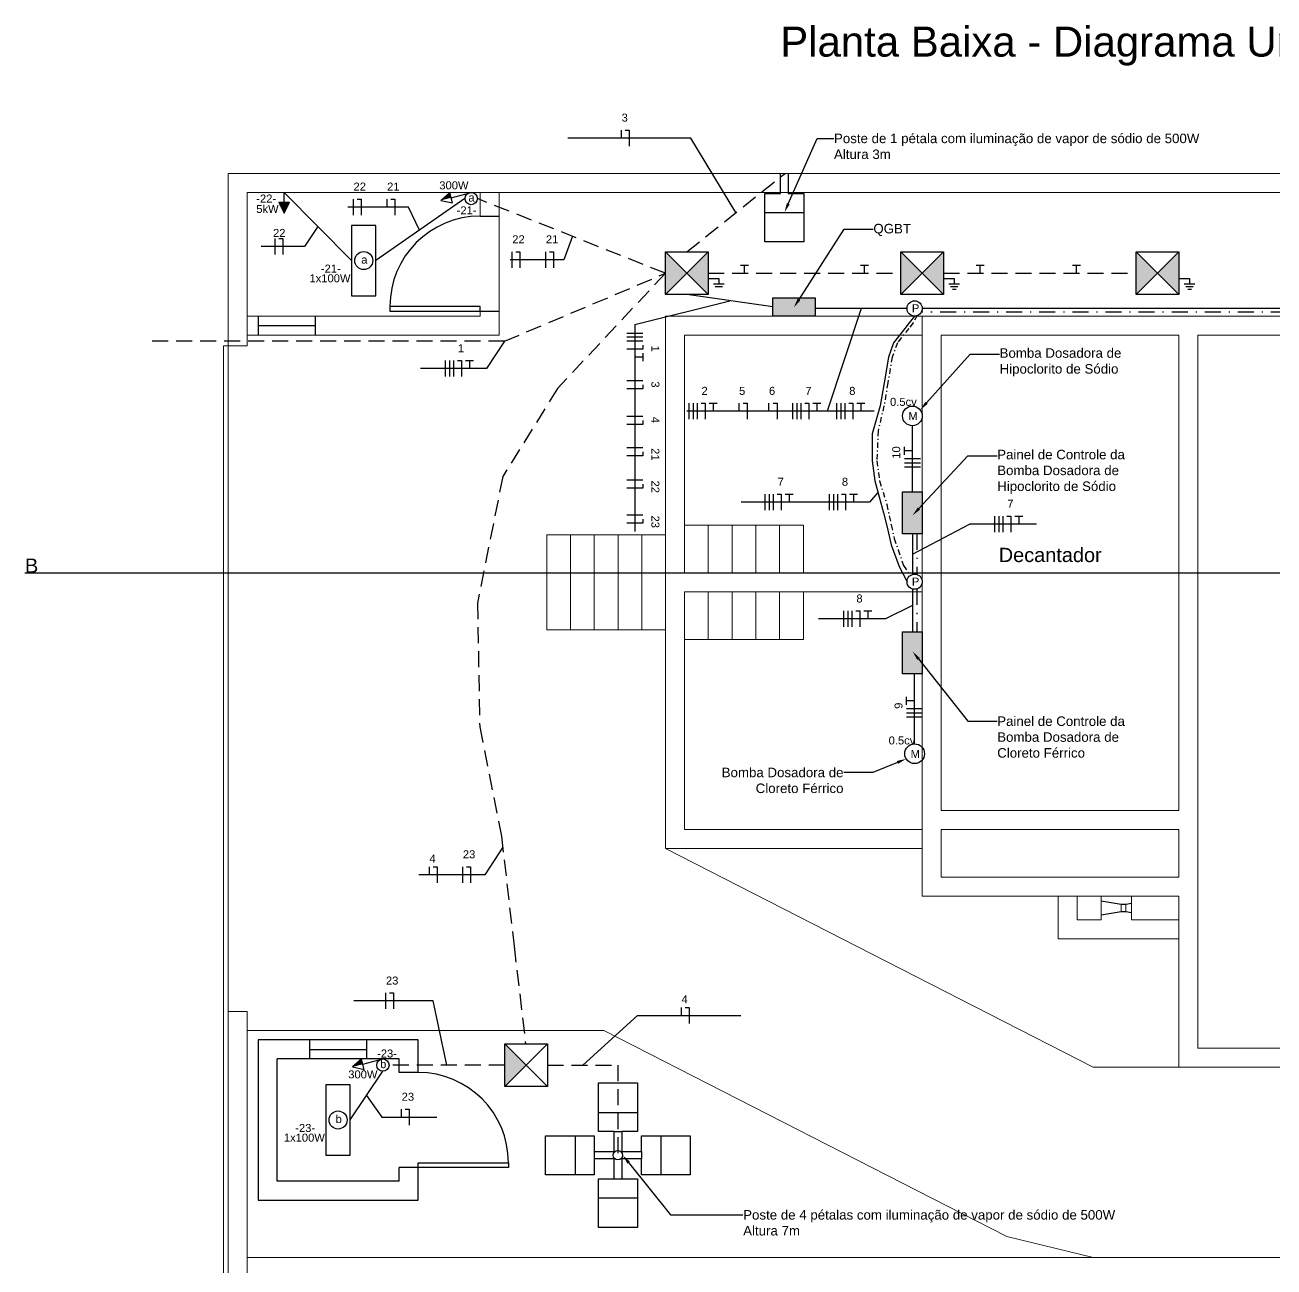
# Model space of a CAD drawing. Header units: millimetres. Extents: x -9869 to 1689, y 100 to 694.
# Drawn here: x 1189.5 to 1306.6, y 532 to 648.3 of the extents above; entities that cross this region are included whole.
import ezdxf
from ezdxf import colors
from ezdxf.entities.mleader import LeaderData, LeaderLine
from ezdxf.math import Vec2, Vec3

# ---------------------------------------------------------------- set-up
doc = ezdxf.new("R2010")
doc.units = ezdxf.units.MM
doc.linetypes.add('DASHED', pattern=[0.75, 0.5, -0.25])
doc.linetypes.add('SGC_DASHDOT', pattern=[1, 0.5, -0.25, 0, -0.25])
for name, color, linetype, lineweight in [('Aço 1020', 6, 'Continuous', 9), ('COTAS', 5, 'Continuous', 5), ('DIVERSOS', 1, 'Continuous', 9), ('PAREDE', 7, 'Continuous', 9)]:
    doc.layers.add(name, color=color, linetype=linetype, lineweight=lineweight)
doc.layers.add('EXTERN', color=7, linetype='Continuous')
doc.layers.add('EXTERN-I', color=251, linetype='Continuous')
doc.styles.get("Standard").update_dxf_attribs({"font": 'Arial.ttf'})

msp = doc.modelspace()

# ---------------------------------------------------------------- hatches: boundary and pattern name
h = msp.add_hatch(color=2)
h.dxf.hatch_style = 1
h.paths.add_polyline_path([(1229.359, 632.659), (1228.52, 631.919), (1229.487, 632.176)])
h = msp.add_hatch(color=2)
h.dxf.hatch_style = 1
h.paths.add_polyline_path([(1214.331, 631.741), (1213.331, 631.741), (1213.831, 630.741)])
h = msp.add_hatch(color=2)
h.dxf.hatch_style = 1
h.paths.add_polyline_path([(1251.563, 625.093), (1249.563, 627.093), (1249.563, 623.093)])
h.paths.add_polyline_path([(1253.563, 623.093), (1253.563, 627.093), (1251.563, 625.093)])
h.paths.add_polyline_path([(1271.61, 623.093), (1273.61, 625.093), (1271.61, 627.093)])
h.paths.add_polyline_path([(1273.61, 625.093), (1275.61, 623.093), (1275.61, 627.093)])
h.paths.add_polyline_path([(1295.657, 625.093), (1293.657, 627.093), (1293.657, 623.093)])
h.paths.add_polyline_path([(1295.657, 625.093), (1297.657, 623.093), (1297.657, 627.093)])
h = msp.add_hatch(color=2)
h.dxf.hatch_style = 1
h.paths.add_polyline_path([(1259.606, 622.809), (1259.606, 621.093), (1263.568, 621.093), (1263.568, 622.809)])
h = msp.add_hatch(color=2)
h.dxf.hatch_style = 1
h.paths.add_polyline_path([(1352.531, 577.443), (1352.531, 574.925), (1359.14, 574.925), (1359.14, 577.443)])
h.paths.add_polyline_path([(1349.706, 611.191), (1351.982, 611.191), (1351.982, 617.756), (1349.706, 617.756)])
h.paths.add_polyline_path([(1271.765, 600.699), (1273.61, 600.699), (1273.61, 604.633), (1271.765, 604.633)])
h.paths.add_polyline_path([(1273.61, 591.523), (1271.765, 591.523), (1271.765, 587.589), (1273.61, 587.589)])
h.paths.add_polyline_path([(1344.86, 548.723), (1344.86, 550.734), (1338.626, 550.734), (1338.626, 548.723)])
h = msp.add_hatch(color=2)
h.dxf.hatch_style = 1
h.paths.add_polyline_path([(1236.501, 550.939), (1234.501, 552.939), (1234.501, 548.939)])
h = msp.add_hatch(color=2)
h.dxf.hatch_style = 1
h.paths.add_polyline_path([(1221.085, 551.506), (1220.247, 550.766), (1221.213, 551.023)])

# ---------------------------------------------------------------- linework, layer by layer
at = {"color": 2}
for p, q in [((1245.411, 638.511), (1245.411, 637.761)), ((1245.786, 638.511), (1246.161, 638.511)), ((1246.161, 638.511), (1246.161, 637.011)), ((1251.927, 637.761), (1240.396, 637.761)), ((1256.163, 630.773), (1251.927, 637.761)), ((1213.831, 631.741), (1213.831, 632.671)), ((1220.148, 626.281), (1213.831, 632.671)), ((1220.289, 632.052), (1220.289, 630.552)), ((1220.664, 632.052), (1221.039, 632.052)), ((1221.039, 632.052), (1221.039, 630.552)), ((1230.773, 632.092), (1222.424, 626.281)), ((1223.438, 632.052), (1223.438, 631.302)), ((1223.813, 632.052), (1224.188, 632.052)), ((1224.188, 632.052), (1224.188, 630.552)), ((1229.359, 632.659), (1228.52, 631.919)), ((1229.615, 631.693), (1229.359, 632.659)), ((1229.487, 632.176), (1231.353, 632.671)), ((1213.331, 631.741), (1214.331, 631.741)), ((1213.331, 631.741), (1213.831, 630.741)), ((1213.831, 630.741), (1214.331, 631.741)), ((1225.496, 631.302), (1219.785, 631.302)), ((1226.505, 629.121), (1225.496, 631.302)), ((1228.52, 631.919), (1229.615, 631.693)), ((1216.99, 629.476), (1215.743, 627.613)), ((1240.833, 628.558), (1240.029, 626.367)), ((1215.743, 627.613), (1211.678, 627.613)), ((1212.96, 628.363), (1212.96, 626.863)), ((1213.335, 628.363), (1213.71, 628.363)), ((1213.71, 628.363), (1213.71, 626.863)), ((1240.029, 626.367), (1235.002, 626.367)), ((1235.165, 627.117), (1235.165, 625.617)), ((1235.54, 627.117), (1235.915, 627.117)), ((1235.915, 627.117), (1235.915, 625.617)), ((1238.314, 627.117), (1238.314, 625.617)), ((1238.689, 627.117), (1239.064, 627.117)), ((1239.064, 627.117), (1239.064, 625.617)), ((1253.563, 627.093), (1249.563, 623.093)), ((1249.563, 627.093), (1253.563, 623.093)), ((1275.61, 627.093), (1271.61, 623.093)), ((1271.61, 627.093), (1275.61, 623.093)), ((1297.657, 627.093), (1293.657, 623.093)), ((1293.657, 627.093), (1297.657, 623.093)), ((1256.58, 625.843), (1256.955, 625.843)), ((1256.955, 625.093), (1256.955, 625.843)), ((1256.955, 625.843), (1257.33, 625.843)), ((1267.833, 625.843), (1268.208, 625.843)), ((1268.208, 625.093), (1268.208, 625.843)), ((1268.208, 625.843), (1268.583, 625.843)), ((1278.679, 625.843), (1279.054, 625.843)), ((1279.054, 625.093), (1279.054, 625.843)), ((1279.054, 625.843), (1279.429, 625.843)), ((1287.678, 625.843), (1288.053, 625.843)), ((1288.053, 625.093), (1288.053, 625.843)), ((1288.053, 625.843), (1288.428, 625.843)), ((1253.563, 624.593), (1254.563, 624.593)), ((1254.063, 624.093), (1255.063, 624.093)), ((1254.228, 623.843), (1254.898, 623.843)), ((1254.563, 624.593), (1254.563, 624.093)), ((1275.61, 624.593), (1276.61, 624.593)), ((1276.11, 624.093), (1277.11, 624.093)), ((1276.275, 623.843), (1276.945, 623.843)), ((1276.61, 624.593), (1276.61, 624.093)), ((1297.657, 624.593), (1298.657, 624.593)), ((1298.157, 624.093), (1299.157, 624.093)), ((1298.322, 623.843), (1298.992, 623.843)), ((1298.657, 624.593), (1298.657, 624.093)), ((1259.606, 621.951), (1251.563, 623.093)), ((1276.44, 623.593), (1276.78, 623.593)), ((1298.487, 623.593), (1298.827, 623.593)), ((1246.7, 620.287), (1255.585, 622.522)), ((1272.188, 621.805), (1263.568, 621.805)), ((1267.878, 621.805), (1264.712, 612.17)), ((1338.689, 621.805), (1273.613, 621.805)), ((1246.7, 620.287), (1246.7, 600.916)), ((1245.95, 619.484), (1247.45, 619.484)), ((1247.45, 619.109), (1245.95, 619.109)), ((1234.468, 618.727), (1232.798, 616.166)), ((1247.45, 618.734), (1245.95, 618.734)), ((1247.45, 617.984), (1245.95, 617.984)), ((1247.45, 618.359), (1247.45, 617.984)), ((1228.945, 615.416), (1228.945, 616.916)), ((1229.32, 616.916), (1229.32, 615.416)), ((1229.695, 616.916), (1229.695, 615.416)), ((1230.07, 616.916), (1230.445, 616.916)), ((1230.445, 616.916), (1230.445, 615.416)), ((1230.82, 616.916), (1231.195, 616.916)), ((1231.195, 616.916), (1231.57, 616.916)), ((1231.195, 616.916), (1231.195, 616.168)), ((1247.45, 617.234), (1246.702, 617.234)), ((1247.45, 617.609), (1247.45, 617.234)), ((1247.45, 617.234), (1247.45, 616.859)), ((1232.798, 616.166), (1226.591, 616.166)), ((1247.45, 615.011), (1245.95, 615.011)), ((1247.45, 614.636), (1247.45, 614.261)), ((1247.45, 614.261), (1245.95, 614.261)), ((1269.104, 612.17), (1251.559, 612.17)), ((1251.77, 611.42), (1251.77, 612.92)), ((1252.145, 612.92), (1252.145, 611.42)), ((1252.52, 612.92), (1252.52, 611.42)), ((1252.895, 612.92), (1253.27, 612.92)), ((1253.27, 612.92), (1253.27, 611.42)), ((1253.645, 612.92), (1254.02, 612.92)), ((1254.02, 612.92), (1254.395, 612.92)), ((1254.02, 612.92), (1254.02, 612.172)), ((1256.454, 612.189), (1256.454, 612.92)), ((1256.829, 612.92), (1257.204, 612.92)), ((1257.204, 612.92), (1257.204, 611.42)), ((1259.256, 612.189), (1259.256, 612.92)), ((1259.631, 612.92), (1260.006, 612.92)), ((1260.006, 612.92), (1260.006, 611.42)), ((1261.492, 611.418), (1261.492, 612.918)), ((1261.867, 612.918), (1261.867, 611.418)), ((1262.242, 612.918), (1262.242, 611.418)), ((1262.617, 612.918), (1262.992, 612.918)), ((1262.992, 612.918), (1262.992, 611.418)), ((1263.367, 612.918), (1263.742, 612.918)), ((1263.742, 612.918), (1264.117, 612.918)), ((1263.742, 612.918), (1263.742, 612.17)), ((1265.609, 611.42), (1265.609, 612.92)), ((1265.984, 612.92), (1265.984, 611.42)), ((1266.359, 612.92), (1266.359, 611.42)), ((1266.734, 612.92), (1267.109, 612.92)), ((1267.109, 612.92), (1267.109, 611.42)), ((1267.484, 612.92), (1267.859, 612.92)), ((1267.859, 612.92), (1268.234, 612.92)), ((1267.859, 612.92), (1267.859, 612.172)), ((1247.45, 611.696), (1245.95, 611.696)), ((1247.45, 610.946), (1245.95, 610.946)), ((1247.45, 611.321), (1247.45, 610.946)), ((1272.688, 604.633), (1272.688, 610.818)), ((1247.45, 608.757), (1245.95, 608.757)), ((1271.938, 608.476), (1271.938, 608.851)), ((1247.45, 608.007), (1245.95, 608.007)), ((1247.45, 608.382), (1247.45, 608.007)), ((1271.938, 608.101), (1271.938, 608.476)), ((1272.688, 608.476), (1271.938, 608.476)), ((1273.438, 607.726), (1271.938, 607.726)), ((1271.938, 607.351), (1273.438, 607.351)), ((1271.938, 606.976), (1273.438, 606.976)), ((1247.45, 605.724), (1245.95, 605.724)), ((1247.45, 605.349), (1247.45, 604.974)), ((1247.45, 604.974), (1245.95, 604.974)), ((1258.897, 602.909), (1258.897, 604.409)), ((1259.272, 604.409), (1259.272, 602.909)), ((1259.647, 604.409), (1259.647, 602.909)), ((1260.022, 604.409), (1260.397, 604.409)), ((1260.397, 604.409), (1260.397, 602.909)), ((1260.772, 604.409), (1261.147, 604.409)), ((1261.147, 604.409), (1261.522, 604.409)), ((1261.147, 604.409), (1261.147, 603.661)), ((1264.919, 602.909), (1264.919, 604.409)), ((1265.294, 604.409), (1265.294, 602.909)), ((1265.669, 604.409), (1265.669, 602.909)), ((1266.044, 604.409), (1266.419, 604.409)), ((1266.419, 604.409), (1266.419, 602.909)), ((1266.794, 604.409), (1267.169, 604.409)), ((1267.169, 604.409), (1267.544, 604.409)), ((1267.169, 604.409), (1267.169, 603.661)), ((1269.465, 604.57), (1268.687, 603.659)), ((1268.687, 603.659), (1256.642, 603.659)), ((1247.45, 602.444), (1245.95, 602.444)), ((1247.45, 601.694), (1245.95, 601.694)), ((1247.45, 602.069), (1247.45, 601.694)), ((1272.688, 598.795), (1278.027, 601.605)), ((1284.311, 601.605), (1278.027, 601.605)), ((1280.419, 600.855), (1280.419, 602.355)), ((1280.794, 602.355), (1280.794, 600.855)), ((1281.169, 602.355), (1281.169, 600.855)), ((1281.544, 602.355), (1281.919, 602.355)), ((1281.919, 602.355), (1281.919, 600.855)), ((1282.294, 602.355), (1282.669, 602.355)), ((1282.669, 602.355), (1283.044, 602.355)), ((1282.669, 602.355), (1282.669, 601.606)), ((1272.688, 600.699), (1272.688, 596.891)), ((1272.688, 595.531), (1272.688, 591.523)), ((1266.281, 591.975), (1266.281, 593.475)), ((1266.656, 593.475), (1266.656, 591.975)), ((1267.031, 593.475), (1267.031, 591.975)), ((1267.406, 593.475), (1267.781, 593.475)), ((1267.781, 593.475), (1267.781, 591.975)), ((1268.156, 593.475), (1268.531, 593.475)), ((1268.531, 593.475), (1268.906, 593.475)), ((1268.531, 593.475), (1268.531, 592.727)), ((1272.688, 593.98), (1270.173, 592.725)), ((1270.173, 592.725), (1263.889, 592.725)), ((1272.901, 581.022), (1272.901, 587.589)), ((1272.151, 585.055), (1272.151, 585.43)), ((1272.151, 584.68), (1272.151, 585.055)), ((1272.901, 585.055), (1272.151, 585.055)), ((1273.651, 584.305), (1272.151, 584.305)), ((1272.151, 583.93), (1273.651, 583.93)), ((1272.151, 583.555), (1273.651, 583.555)), ((1234.31, 571.335), (1232.64, 568.773)), ((1232.64, 568.773), (1226.433, 568.773)), ((1227.405, 569.523), (1227.405, 568.773)), ((1227.78, 569.523), (1228.155, 569.523)), ((1228.155, 569.523), (1228.155, 568.023)), ((1230.539, 569.523), (1230.539, 568.023)), ((1230.914, 569.523), (1231.289, 569.523)), ((1231.289, 569.523), (1231.289, 568.023)), ((1223.329, 557.695), (1223.329, 556.195)), ((1223.704, 557.695), (1224.079, 557.695)), ((1224.079, 557.695), (1224.079, 556.195)), ((1227.804, 556.945), (1220.354, 556.945)), ((1229.08, 550.939), (1227.804, 556.945)), ((1251.021, 556.349), (1251.021, 555.599)), ((1251.396, 556.349), (1251.771, 556.349)), ((1251.771, 556.349), (1251.771, 554.849)), ((1241.8, 550.939), (1246.923, 555.599)), ((1246.923, 555.599), (1256.618, 555.599)), ((1238.501, 552.939), (1234.501, 548.939)), ((1234.501, 552.939), (1238.501, 548.939)), ((1221.085, 551.506), (1220.247, 550.766)), ((1221.342, 550.539), (1221.085, 551.506)), ((1221.213, 551.023), (1223.079, 551.518)), ((1220.022, 545.799), (1223.079, 550.359)), ((1220.247, 550.766), (1221.342, 550.539)), ((1221.55, 548.079), (1222.978, 546.064)), ((1224.803, 546.814), (1224.803, 546.064)), ((1225.178, 546.814), (1225.553, 546.814)), ((1225.553, 546.814), (1225.553, 545.314)), ((1222.978, 546.064), (1228.128, 546.064))]:
    msp.add_line(p, q, dxfattribs=at)
at = {"color": 2, "linetype": 'DASHED', "ltscale": 3}
for p, q in [((1251.563, 627.093), (1260.763, 634.452)), ((1249.563, 625.093), (1231.932, 632.092)), ((1234.468, 618.727), (1249.563, 625.093)), ((1253.563, 625.093), (1271.61, 625.093)), ((1275.61, 625.093), (1293.657, 625.093)), ((1234.468, 618.727), (1201.321, 618.727)), ((1234.501, 550.939), (1223.658, 550.939)), ((1238.501, 550.939), (1245.099, 550.939)), ((1245.099, 550.939), (1245.099, 542.502))]:
    msp.add_line(p, q, dxfattribs=at)
for p, q in [((1232.196, 630.445), (1233.977, 630.445)), ((1232.196, 621.538), (1233.977, 621.538)), ((1211.391, 621.093), (1211.391, 619.312)), ((1216.735, 621.093), (1216.735, 619.312)), ((1211.391, 620.202), (1216.735, 620.202)), ((1216.212, 553.299), (1216.212, 551.518)), ((1216.212, 552.408), (1221.556, 552.408)), ((1221.556, 553.299), (1221.556, 551.518)), ((1226.384, 550.252), (1224.603, 550.252)), ((1226.384, 541.346), (1224.603, 541.346))]:
    msp.add_line(p, q)
at = {"color": 4, "linetype": 'SGC_DASHDOT', "ltscale": 3}
for p, q in [((1338.783, 621.451), (1273.519, 621.451)), ((1273.12, 600.699), (1273.12, 596.889)), ((1273.12, 595.533), (1273.12, 591.523))]:
    msp.add_line(p, q, dxfattribs=at)
at = {"color": 1}
msp.add_line((1189.548, 597.046), (1400.474, 597.046), dxfattribs=at)
at = {"color": 0}
for p, q in [((1211.384, 553.299), (1211.384, 538.299)), ((1226.384, 553.299), (1211.384, 553.299)), ((1226.384, 550.252), (1226.384, 553.299)), ((1224.603, 551.518), (1213.165, 551.518)), ((1213.165, 540.08), (1213.165, 551.518)), ((1224.603, 550.252), (1224.603, 551.518)), ((1224.603, 540.08), (1224.603, 541.346)), ((1226.384, 538.299), (1226.384, 541.346)), ((1224.603, 540.08), (1213.165, 540.08)), ((1211.384, 538.299), (1226.384, 538.299))]:
    msp.add_line(p, q, dxfattribs=at)
at = {"color": 2}
for points in [[(1220.148, 622.999), (1222.424, 622.999), (1222.424, 629.563), (1220.148, 629.563)], [(1249.563, 627.093), (1253.563, 627.093), (1253.563, 623.093), (1249.563, 623.093)], [(1271.61, 627.093), (1275.61, 627.093), (1275.61, 623.093), (1271.61, 623.093)], [(1293.657, 627.093), (1297.657, 627.093), (1297.657, 623.093), (1293.657, 623.093)], [(1263.568, 621.093), (1259.606, 621.093), (1259.606, 622.809), (1263.568, 622.809)], [(1271.765, 604.633), (1273.61, 604.633), (1273.61, 600.699), (1271.765, 600.699)], [(1271.765, 591.523), (1273.61, 591.523), (1273.61, 587.589), (1271.765, 587.589)], [(1234.501, 552.939), (1238.501, 552.939), (1238.501, 548.939), (1234.501, 548.939)], [(1217.746, 542.517), (1220.022, 542.517), (1220.022, 549.081), (1217.746, 549.081)]]:
    msp.add_lwpolyline(points, close=True, dxfattribs=at)
at = {"color": 2, "linetype": 'DASHED', "ltscale": 3}
msp.add_lwpolyline([(1249.563, 625.093), (1239.439, 614.319), (1234.315, 606.069), (1231.942, 594.216), (1232.153, 582.614), (1234.189, 572.387), (1235.37, 562.078), (1236.448, 552.939)], dxfattribs=at)
for points in [[(1232.196, 621.538), (1232.196, 621.984), (1223.735, 621.984), (1223.735, 621.538)], [(1226.384, 541.346), (1226.384, 541.791), (1234.845, 541.791), (1234.845, 541.346)]]:
    msp.add_lwpolyline(points, close=True)
at = {"color": 2}
for points in [[(1272.901, 621.093), (1272.392, 620.444), (1271.995, 619.939), (1270.934, 618.585), (1270.441, 617.252), (1270.033, 614.831), (1269.671, 612.683), (1268.922, 610.055), (1268.922, 607.531), (1269.178, 605.651), (1269.97, 602.666)], [(1269.97, 602.666), (1270.292, 601.455), (1270.713, 599.667), (1271.465, 597.632), (1272.188, 596.211)]]:
    msp.add_lwpolyline(points, dxfattribs=at)
at = {"color": 4, "linetype": 'SGC_DASHDOT'}
for points in [[(1273.15, 621.138), (1272.75, 620.444), (1272.354, 619.939), (1271.292, 618.585), (1270.8, 617.252), (1270.392, 614.831), (1270.029, 612.683), (1269.481, 610.347), (1269.365, 607.531), (1269.621, 605.651), (1270.296, 603.443)], [(1270.296, 603.443), (1270.709, 601.53), (1270.982, 600.267), (1271.352, 599.211), (1271.872, 597.726), (1272.501, 596.8)]]:
    msp.add_lwpolyline(points, dxfattribs=at)
at = {"color": 2}
for centre, radius in [((1231.353, 632.092), 0.579), ((1221.286, 626.281), 0.844), ((1272.901, 621.805), 0.713), ((1272.688, 611.741), 0.923), ((1272.901, 596.211), 0.713), ((1272.901, 580.099), 0.923), ((1223.079, 550.939), 0.579), ((1218.884, 545.799), 0.844)]:
    msp.add_circle(centre, radius, dxfattribs=at)
for centre, start, end in [((1232.196, 621.984), 90, 180), ((1226.384, 541.791), 0, 90)]:
    msp.add_arc(centre, 8.461, start, end)
at = {"layer": 'Aço 1020'}
msp.add_lwpolyline([(1208.149, 618.296), (1208.595, 618.296), (1208.595, 475.796), (1208.149, 475.796)], close=True, dxfattribs=at)
at = {"layer": 'DIVERSOS'}
for p, q in [((1292.26, 565.999), (1290.368, 566.32)), ((1290.368, 566.32), (1290.368, 564.984)), ((1290.368, 566.32), (1290.368, 566.293)), ((1292.256, 565.989), (1290.368, 566.293)), ((1292.256, 565.314), (1290.368, 565.01)), ((1292.26, 565.304), (1290.368, 564.984)), ((1292.256, 565.989), (1292.256, 565.314)), ((1292.703, 565.989), (1292.256, 565.989)), ((1292.703, 565.314), (1292.256, 565.314)), ((1292.7, 565.999), (1292.26, 565.999)), ((1292.7, 565.304), (1292.26, 565.304)), ((1292.7, 565.999), (1293.204, 566.097)), ((1292.7, 565.304), (1293.204, 565.206)), ((1292.703, 565.989), (1293.204, 566.07)), ((1292.703, 565.989), (1292.703, 565.314)), ((1292.703, 565.314), (1293.204, 565.233)), ((1293.204, 566.097), (1293.204, 565.206))]:
    msp.add_line(p, q, dxfattribs=at)
at = {"layer": 'EXTERN'}
for p, q in [((1260.347, 632.582), (1260.347, 634.452)), ((1261.06, 634.452), (1261.06, 632.582)), ((1258.878, 628.04), (1258.878, 632.582)), ((1258.878, 632.582), (1260.347, 632.582)), ((1261.06, 632.582), (1262.529, 632.582)), ((1262.529, 632.582), (1262.529, 628.04)), ((1262.529, 628.04), (1258.878, 628.04))]:
    msp.add_line(p, q, dxfattribs=at)
msp.add_lwpolyline([(1245.456, 540.276), (1246.925, 540.276), (1246.925, 535.733), (1243.273, 535.733), (1243.273, 540.276), (1244.743, 540.276), (1244.743, 542.146), (1242.873, 542.146), (1242.873, 540.676), (1238.33, 540.676), (1238.33, 544.328), (1242.873, 544.328), (1242.873, 542.859), (1244.743, 542.859), (1244.743, 544.729), (1243.273, 544.729), (1243.273, 549.271), (1246.925, 549.271), (1246.925, 544.729), (1245.456, 544.729), (1245.456, 542.859), (1247.326, 542.859), (1247.326, 544.328), (1251.868, 544.328), (1251.868, 540.676), (1247.326, 540.676), (1247.326, 542.146), (1245.456, 542.146)], close=True, dxfattribs=at)
at = {"layer": 'EXTERN-I'}
for p, q in [((1258.878, 630.801), (1262.529, 630.801)), ((1243.273, 546.51), (1246.925, 546.51)), ((1241.091, 544.328), (1241.091, 540.676)), ((1249.107, 544.328), (1249.107, 540.676)), ((1243.273, 538.494), (1246.925, 538.494))]:
    msp.add_line(p, q, dxfattribs=at)
for points in [[(1244.743, 544.729), (1245.456, 544.729)], [(1242.873, 542.859), (1242.873, 542.146)], [(1247.326, 542.859), (1247.326, 542.146)], [(1244.743, 540.276), (1245.456, 540.276)]]:
    msp.add_lwpolyline(points, dxfattribs=at)
msp.add_circle((1245.099, 542.502), 0.445, dxfattribs=at)
at = {"layer": 'PAREDE'}
for p, q in [((1208.595, 456.327), (1208.595, 634.452)), ((1208.595, 634.452), (1386.72, 634.452)), ((1210.376, 632.671), (1384.938, 632.671)), ((1210.376, 618.296), (1210.376, 632.671)), ((1232.196, 632.671), (1232.196, 630.445)), ((1233.977, 632.671), (1233.977, 619.312)), ((1232.196, 621.984), (1232.196, 621.093)), ((1232.196, 621.093), (1210.376, 621.093)), ((1273.61, 621.093), (1249.563, 621.093)), ((1249.563, 621.093), (1249.563, 571.218)), ((1373.36, 621.093), (1273.61, 621.093)), ((1273.61, 621.093), (1273.61, 572.999)), ((1273.61, 572.999), (1273.61, 621.093)), ((1233.977, 619.312), (1210.376, 619.312)), ((1251.345, 597.046), (1251.345, 619.312)), ((1251.345, 619.312), (1273.61, 619.312)), ((1297.657, 619.312), (1275.392, 619.312)), ((1275.392, 619.312), (1275.392, 574.78)), ((1297.657, 574.78), (1297.657, 619.312)), ((1317.251, 619.312), (1299.438, 619.312)), ((1299.438, 619.312), (1299.438, 583.687)), ((1210.376, 618.296), (1208.595, 618.296)), ((1238.431, 591.702), (1238.431, 600.609)), ((1238.431, 600.609), (1249.563, 600.609)), ((1240.657, 591.702), (1240.657, 600.609)), ((1242.884, 591.702), (1242.884, 600.609)), ((1245.11, 591.702), (1245.11, 600.609)), ((1247.337, 591.702), (1247.337, 600.609)), ((1251.345, 601.499), (1253.571, 601.499)), ((1253.571, 601.499), (1253.571, 597.046)), ((1253.571, 601.499), (1255.798, 601.499)), ((1255.798, 601.499), (1255.798, 597.046)), ((1255.798, 601.499), (1258.024, 601.499)), ((1258.024, 601.499), (1258.024, 597.046)), ((1258.024, 601.499), (1260.251, 601.499)), ((1260.251, 601.499), (1260.251, 597.046)), ((1260.251, 601.499), (1262.477, 601.499)), ((1262.477, 601.499), (1262.477, 597.046)), ((1273.61, 597.046), (1251.345, 597.046)), ((1273.61, 595.265), (1251.345, 595.265)), ((1251.345, 595.265), (1251.345, 572.999)), ((1251.345, 595.265), (1255.798, 595.265)), ((1253.571, 590.812), (1253.571, 595.265)), ((1255.798, 590.812), (1255.798, 595.265)), ((1258.024, 590.812), (1258.024, 595.265)), ((1260.251, 590.812), (1260.251, 595.265)), ((1262.477, 590.812), (1262.477, 595.265)), ((1240.657, 591.702), (1238.431, 591.702)), ((1242.884, 591.702), (1240.657, 591.702)), ((1245.11, 591.702), (1242.884, 591.702)), ((1247.337, 591.702), (1245.11, 591.702)), ((1249.563, 591.702), (1247.337, 591.702)), ((1251.345, 590.812), (1253.571, 590.812)), ((1253.571, 590.812), (1255.798, 590.812)), ((1255.798, 590.812), (1258.024, 590.812)), ((1258.024, 590.812), (1260.251, 590.812)), ((1260.251, 590.812), (1262.477, 590.812)), ((1299.438, 583.687), (1299.438, 552.515)), ((1275.392, 574.78), (1297.657, 574.78)), ((1251.345, 572.999), (1273.61, 572.999)), ((1273.61, 572.999), (1273.61, 566.765)), ((1275.392, 572.999), (1297.657, 572.999)), ((1275.392, 568.546), (1275.392, 572.999)), ((1297.657, 568.546), (1297.657, 572.999)), ((1249.563, 571.218), (1289.642, 550.734)), ((1249.563, 571.218), (1273.61, 571.218)), ((1275.392, 568.546), (1297.657, 568.546)), ((1273.61, 566.765), (1297.657, 566.765)), ((1288.142, 566.765), (1286.361, 566.765)), ((1286.361, 566.765), (1286.361, 562.757)), ((1288.142, 564.538), (1288.142, 566.765)), ((1290.368, 564.538), (1290.368, 566.765)), ((1293.204, 564.538), (1293.204, 566.765)), ((1297.657, 550.734), (1297.657, 566.765)), ((1297.657, 566.765), (1297.657, 564.538)), ((1290.368, 564.538), (1288.142, 564.538)), ((1297.657, 564.538), (1293.204, 564.538)), ((1297.657, 564.538), (1297.657, 562.757)), ((1297.657, 562.757), (1286.361, 562.757)), ((1210.376, 555.952), (1208.595, 555.952)), ((1210.376, 458.109), (1210.376, 555.952)), ((1243.78, 554.169), (1210.376, 554.169)), ((1243.78, 554.169), (1281.535, 534.873)), ((1299.438, 552.515), (1336.845, 552.515)), ((1297.657, 550.734), (1289.642, 550.734)), ((1338.626, 550.734), (1297.657, 550.734)), ((1281.535, 534.873), (1289.642, 532.921)), ((1210.376, 532.921), (1351.095, 532.921))]:
    msp.add_line(p, q, dxfattribs=at)

# ---------------------------------------------------------------- texts
at = {"layer": 'COTAS', "attachment_point": 1}
for s, width, insert, char_height in [('Planta Baixa - Diagrama Unifilar', 4099.92409, (1260.309, 648.199), 2.8125), ('Decantador', 1385.51337, (1280.78, 599.387), 1.3359)]:
    msp.add_mtext_dynamic_manual_height_columns(s, width=width, gutter_width=0.75, heights=[0], dxfattribs=dict(at, insert=insert, char_height=char_height))
at = {"layer": 'COTAS', "color": 2, "char_height": 0.75, "attachment_point": 1}
for s, insert in [('3', (1245.449, 640.049)), ('22', (1220.327, 633.59)), ('21', (1223.476, 633.59)), ('300W', (1228.368, 633.708)), ('-22-', (1211.217, 632.471)), ('a', (1231.094, 632.561)), ('5kW', (1211.217, 631.493)), ('-21-', (1229.992, 631.364)), ('22', (1212.789, 629.249)), ('22', (1235.203, 628.655)), ('21', (1238.352, 628.655)), ('a', (1221.053, 626.749)), ('1x100W', (1216.203, 625.002)), ('-21-', (1217.271, 625.909)), ('P', (1272.643, 622.195)), ('1', (1230.107, 618.454)), ('2', (1252.933, 614.458)), ('5', (1256.454, 614.458)), ('6', (1259.256, 614.458)), ('7', (1262.655, 614.457)), ('8', (1266.772, 614.458)), ('0.5cv', (1270.597, 613.429)), ('M', (1272.313, 612.097)), ('7', (1260.059, 605.947)), ('8', (1266.082, 605.947)), ('7', (1281.582, 603.893)), ('P', (1272.643, 596.6)), ('8', (1267.444, 595.013)), ('0.5cv', (1270.467, 581.721)), ('M', (1272.526, 580.455)), ('4', (1227.447, 570.66)), ('23', (1230.577, 571.061)), ('23', (1223.367, 559.233)), ('4', (1251.063, 557.486)), ('-23-', (1222.538, 552.401)), ('b', (1222.82, 551.408)), ('300W', (1219.835, 550.444)), ('23', (1224.841, 548.352)), ('-23-', (1214.869, 545.427)), ('b', (1218.65, 546.267)), ('1x100W', (1213.801, 544.52))]:
    msp.add_mtext_dynamic_manual_height_columns(s, width=1385.51337, gutter_width=0.75, heights=[0], dxfattribs=dict(at, insert=insert))
for s, insert, rotation in [('1', (1248.988, 618.321), 270), ('3', (1248.988, 614.974), 270), ('4', (1248.988, 611.658), 270), ('21', (1248.988, 608.719), 270), ('\\pt47.25;10', (1270.804, 607.726), 90), ('22', (1248.988, 605.686), 270), ('23', (1248.988, 602.406), 270), ('\\pt47.25;9', (1271.017, 584.305), 90)]:
    msp.add_mtext_dynamic_manual_height_columns(s, width=1385.51337, gutter_width=0.75, heights=[0], dxfattribs=dict(at, insert=insert, rotation=rotation))
at = {"layer": 'COTAS', "color": 1, "insert": (1189.548, 598.382), "char_height": 1.336, "attachment_point": 1}
msp.add_mtext_dynamic_manual_height_columns('B', width=1385.51337, gutter_width=0.75, heights=[0], dxfattribs=at)

# ---------------------------------------------------------------- leaders
at = {"layer": 'COTAS'}
ml = msp.add_multileader_mtext('Standard', dxfattribs=at)
ml.set_content('Poste de 1 pétala com iluminação de vapor de sódio de 500W\\PAltura 3m', color=256)
ml.set_leader_properties()
ml.build(insert=Vec2(0, 0))
ml.multileader.update_dxf_attribs({"arrow_head_size": 0.891})
ctx = ml.context
ctx.base_point, ctx.char_height, ctx.arrow_head_size, ctx.landing_gap_size, ctx.plane_origin = Vec3(1265.326, 637.72), 0.89064, 0.891, 0.0178, Vec3(1267.537, 647.761)
notes = []
notes.append((ctx, [(0, (1, 1, 0), (1263.777, 637.72), (1, 0), 1.549, [(0, [(1260.704, 630.801)], 0, [])])]))
ctx.mtext.insert, ctx.mtext.flow_direction = Vec3(1265.344, 638.173), 5
ml = msp.add_multileader_mtext('Standard', dxfattribs=at)
ml.set_content('QGBT', color=256)
ml.set_leader_properties()
ml.build(insert=Vec2(0, 0))
ml.multileader.update_dxf_attribs({"arrow_head_size": 0.891})
ctx = ml.context
ctx.base_point, ctx.char_height, ctx.arrow_head_size, ctx.landing_gap_size, ctx.plane_origin = Vec3(1269.017, 629.242), 0.8906, 0.891, 0.0178, Vec3(1265.633, 641.683)
notes.append((ctx, [(0, (1, 1, 0), (1266.287, 629.242), (1, 0), 2.73, [(0, [(1261.587, 621.894)], 0, [])])]))
ctx.mtext.insert, ctx.mtext.flow_direction = Vec3(1269.035, 629.722), 5
ml = msp.add_multileader_mtext('Standard', dxfattribs=at)
ml.set_content('Bomba Dosadora de\\PHipoclorito de Sódio', color=256)
ml.set_leader_properties()
ml.build(insert=Vec2(0, 0))
ml.multileader.update_dxf_attribs({"arrow_head_size": 0.891})
ctx = ml.context
ctx.base_point, ctx.char_height, ctx.arrow_head_size, ctx.landing_gap_size, ctx.plane_origin = Vec3(1280.844, 617.505), 0.89064, 0.891, 0.0178, Vec3(1277.882, 634.73)
notes.append((ctx, [(0, (1, 1, 0), (1278.114, 617.505), (1, 0), 2.73, [(0, [(1273.421, 612.301)], 0, [])])]))
ctx.mtext.insert, ctx.mtext.flow_direction = Vec3(1280.862, 618.074), 5
ml = msp.add_multileader_mtext('Standard', dxfattribs=at)
ml.set_content('Painel de Controle da\\PBomba Dosadora de\\PHipoclorito de Sódio', color=256)
ml.set_leader_properties()
ml.build(insert=Vec2(0, 0))
ml.multileader.update_dxf_attribs({"arrow_head_size": 0.891})
ctx = ml.context
ctx.base_point, ctx.char_height, ctx.arrow_head_size, ctx.landing_gap_size, ctx.plane_origin = Vec3(1280.618, 607.998), 0.89064, 0.891, 0.0178, Vec3(1277.656, 625.223)
notes.append((ctx, [(0, (1, 1, 0), (1277.889, 607.998), (1, 0), 2.73, [(0, [(1272.703, 602.418)], 0, [])])]))
ctx.mtext.insert, ctx.mtext.flow_direction = Vec3(1280.636, 608.567), 5
ml = msp.add_multileader_mtext('Standard', dxfattribs=at)
ml.set_content('Painel de Controle da\\PBomba Dosadora de\\PCloreto Férrico', color=256)
ml.set_leader_properties()
ml.build(insert=Vec2(0, 0))
ml.multileader.update_dxf_attribs({"arrow_head_size": 0.891})
ctx = ml.context
ctx.base_point, ctx.char_height, ctx.arrow_head_size, ctx.landing_gap_size, ctx.plane_origin = Vec3(1280.618, 583.14), 0.89064, 0.891, 0.0178, Vec3(1277.656, 608.179)
notes.append((ctx, [(0, (1, 1, 0), (1277.889, 583.14), (1, 0), 2.73, [(0, [(1272.71, 589.672)], 0, [])])]))
ctx.mtext.insert, ctx.mtext.flow_direction = Vec3(1280.636, 583.593), 5
ml = msp.add_multileader_mtext('Standard', dxfattribs=at)
ml.set_content('Bomba Dosadora de\\PCloreto Férrico', color=256)
ml.set_leader_properties()
ml.build(insert=Vec2(0, 0))
ml.multileader.update_dxf_attribs({"arrow_head_size": 0.891})
ctx = ml.context
ctx.base_point, ctx.char_height, ctx.arrow_head_size, ctx.landing_gap_size, ctx.plane_origin = Vec3(1254.968, 578.339), 0.89064, 0.891, 0.0178, Vec3(1277.899, 598.472)
ctx.text_align_type = 2
notes.append((ctx, [(1, (1, 1, 0), (1268.985, 578.339), (-1, 0), 2.73, [(0, [(1272.112, 579.621)], 0, [])])]))
ctx.mtext.insert, ctx.mtext.alignment, ctx.mtext.flow_direction = Vec3(1266.237, 578.792), 3, 5
ml = msp.add_multileader_mtext('Standard', dxfattribs=at)
ml.set_content('Poste de 4 pétalas com iluminação de vapor de sódio de 500W\\PAltura 7m', color=256)
ml.set_leader_properties()
ml.build(insert=Vec2(0, 0))
ml.multileader.update_dxf_attribs({"arrow_head_size": 0.891})
ctx = ml.context
ctx.base_point, ctx.char_height, ctx.arrow_head_size, ctx.landing_gap_size, ctx.plane_origin = Vec3(1256.819, 536.908), 0.89064, 0.891, 0.0178, Vec3(1242.562, 542.651)
notes.append((ctx, [(0, (1, 1, 0), (1250.039, 536.908), (1, 0), 6.78, [(0, [(1245.545, 542.502)], 0, [])])]))
ctx.mtext.insert, ctx.mtext.flow_direction = Vec3(1256.837, 537.36), 5
for ctx, leaders in notes:
    for number, flags, end, landing, length, lines in leaders:
        leader = LeaderData()
        leader.index, (leader.has_last_leader_line, leader.has_dogleg_vector, leader.attachment_direction) = number, flags
        leader.last_leader_point, leader.dogleg_vector, leader.dogleg_length = Vec3(end), Vec3(landing), length
        for number, points, colour, breaks in lines:
            line = LeaderLine()
            line.index, line.vertices, line.color, line.breaks = number, Vec3.list(points), colors.encode_raw_color(colour), breaks
            leader.lines.append(line)
        ctx.leaders.append(leader)

doc.saveas('drawing.dxf')
